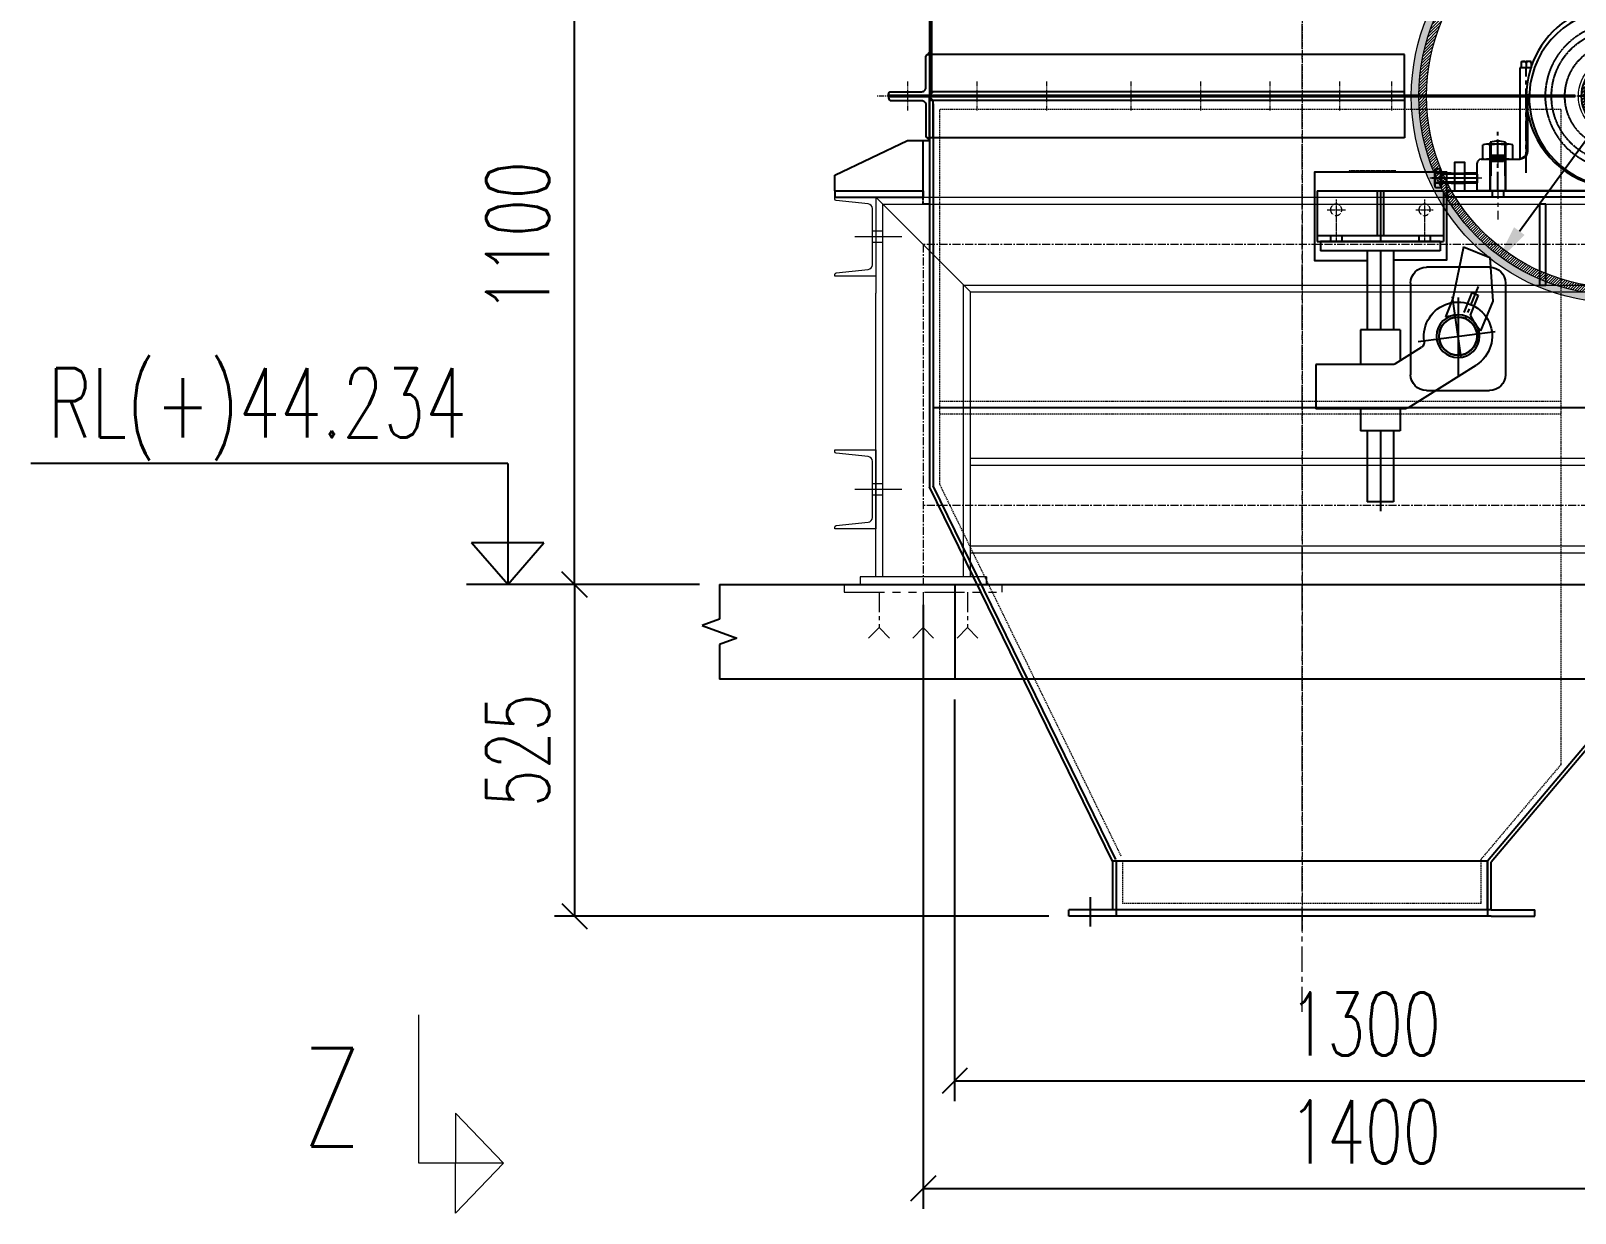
# Model space of a CAD drawing. Header units: millimetres. Extents: x -243837 to -5443, y 40 to 285140.
# Drawn here: x -76425 to -66643, y 68122 to 75607 of the extents above; entities that cross this region are included whole.
import ezdxf

# ---------------------------------------------------------------- set-up
doc = ezdxf.new("R2010")
doc.units = ezdxf.units.MM
for name, pattern in [('( Dashed )', [0.75, 0.5, -0.25]), ('ACAD_ISO06W100', [37.5, 24, -3, 0.5, -3, 0.5, -3, 0.5, -3]), ('CENTER', [50.8, 31.75, -6.35, 6.35, -6.35]), ('CENTER2', [1.125, 0.75, -0.125, 0.125, -0.125]), ('CONTINOUS', [0]), ('HIDDEN', [0.375, 0.25, -0.125]), ('PHANTOM', [63.5, 31.75, -6.35, 6.35, -6.35, 6.35, -6.35])]:
    doc.linetypes.add(name, pattern=pattern)
for name, color, linetype in [('b', 4, 'Continuous'), ('BOLT', 60, 'Continuous'), ('center', 1, 'CENTER2'), ('CHUTES', 161, 'Continuous'), ('Layer3', 3, 'Continuous'), ('object', 4, 'Continuous'), ('object line', 4, 'Continuous'), ('PLAN', 3, 'Continuous'), ('PLATE', 32, 'Continuous')]:
    doc.layers.add(name, color=color, linetype=linetype)
for name, color, linetype, lineweight in [('CEN', 1, 'CENTER', 9), ('DIM', 1, 'Continuous', 9), ('HID', 2, 'HIDDEN', 5), ('HIDDEN', 2, 'HIDDEN', 0), ('PHANTAM', 21, 'PHANTOM', 0), ('R-CENTER', 1, 'CENTER2', 5), ('R-OBJECT', 2, 'Continuous', 20), ('TEXT', 255, 'Continuous', 18)]:
    doc.layers.add(name, color=color, linetype=linetype, lineweight=lineweight)
doc.styles.add('KA', font='romans.shx', dxfattribs={"width": 0.7})
doc.dimstyles.new('Copy of rakesh4', dxfattribs={"dimscale": 160, "dimtxt": 2.5, "dimasz": 1, "dimexe": 0.8, "dimexo": 0.8, "dimgap": 1, "dimtad": 1, "dimdec": 0, "dimlfac": 0.25, "dimzin": 0, "dimdsep": 46, "dimtxsty": 'KA', "dimblk": 'OBLIQUE', "dimcen": 1.5, "dimclrd": 1, "dimclre": 1, "dimclrt": 2, "dimadec": 0, "dimazin": 0, "dimtfac": 1, "dimtdec": 0, "dimtmove": 0, "dimatfit": 2, "dimfxl": 0, "dimtolj": 1, "dimtzin": 0, "dimarcsym": 1})
doc.dimstyles.new('KAT', dxfattribs={"dimscale": 125, "dimtxt": 2.5, "dimasz": 2, "dimexe": 1, "dimexo": 0.06, "dimgap": 0.5, "dimtad": 1, "dimdec": 0, "dimzin": 0, "dimdsep": 46, "dimtxsty": 'KA', "dimcen": 1.5, "dimclrd": 1, "dimclre": 1, "dimclrt": 4, "dimadec": 0, "dimazin": 0, "dimtfac": 1, "dimtdec": 0, "dimtmove": 0, "dimatfit": 2, "dimfxl": 1.5, "dimtolj": 1, "dimtzin": 0, "dimarcsym": 0})

# ---------------------------------------------------------------- blocks, each defined once
blk = doc.blocks.new('A$C401E0738')
at = {"layer": 'Layer3'}
h = blk.add_hatch(dxfattribs=at)
h.set_pattern_fill('ANSI31', color=6, scale=30, style=0)
h.set_pattern_definition([(45, (-7321.9643, -45.3314), (-2.6516504, 2.6516504), [])])
edge = h.paths.add_edge_path()
edge.add_arc((0, 0), 57.5, 0, 360)
at = {"layer": 'center', "color": 6, "linetype": 'CENTER'}
for p, q in [((0, -168.3), (0, 157.1)), ((-145, -121.4), (-145, 45)), ((145, -117.4), (145, 45)), ((222.5, 0), (-200.7, 0)), ((-190, -151.4), (-190, -56.3)), ((190, -151.4), (190, -55.5))]:
    blk.add_line(p, q, dxfattribs=at)
at = {"layer": 'Layer3', "color": 6}
for p, q in [((-153, 54.8), (-153, 45)), ((-153, 54.8), (-145, 54.8)), ((-137, 54.8), (-145, 54.8)), ((-145, 52.8), (-145, 45)), ((-137, 54.8), (-137, 45)), ((137, 54.8), (137, 45)), ((137, 54.8), (145, 54.8)), ((153, 54.8), (145, 54.8)), ((145, 52.8), (145, 45)), ((153, 54.8), (153, 45)), ((-155, 45), (-155, -100)), ((-136.1, 45), (-154.9, 45)), ((136.1, 45), (154.9, 45)), ((155, 45), (155, -99.2)), ((-143, 3.8), (-142.9, -88.7)), ((-145, -5), (-144.9, -88.7)), ((-143, -5), (-143, -6.8)), ((143, -19.1), (142.9, -88.7)), ((145, -5), (144.9, -88.7)), ((-202, -73), (-202, -150)), ((-201, -72.8), (-201, -126)), ((-179, -72.8), (-179, -126)), ((-178, -73), (-178, -150)), ((178, -73), (178, -150)), ((179, -72.8), (179, -126)), ((201, -72.8), (201, -126)), ((202, -73), (202, -150)), ((-214, -98.8), (-214, -77.2)), ((-172, -76), (-208, -76)), ((-202, -98.8), (-202, -77.2)), ((-202, -150), (-202, -94)), ((-202, -150), (-202, -95)), ((-178, -98.8), (-178, -77.2)), ((-178, -150), (-178, -94)), ((-178, -150), (-178, -95)), ((-166, -98.8), (-166, -77.2)), ((166, -98.8), (166, -77.2)), ((208, -76), (172, -76)), ((178, -98.8), (178, -77.2)), ((178, -150), (178, -94)), ((178, -150), (178, -95)), ((202, -98.8), (202, -77.2)), ((202, -150), (202, -94)), ((202, -150), (202, -95)), ((214, -98.8), (214, -77.2)), ((-222.5, -150), (-222.5, -106)), ((-216.5, -100), (-155, -100)), ((-172, -100), (-208, -100)), ((-172, -100), (-208, -100)), ((-202, -150), (-202, -100)), ((-202, -150), (-202, -100)), ((-202, -150), (-202, -100)), ((-202, -150), (-202, -100)), ((-202, -150), (-202, -100)), ((-178, -150), (-178, -100)), ((-178, -150), (-178, -100)), ((-178, -150), (-178, -100)), ((-178, -150), (-178, -100)), ((-178, -150), (-178, -100)), ((-178, -150), (-178, -100)), ((-20.3, -107.4), (20.3, -107.4)), ((-20.3, -107.4), (-14.5, -150)), ((20.3, -107.4), (14.5, -150)), ((216.5, -100), (158.6, -100)), ((216.5, -100), (158.6, -100)), ((208, -100), (172, -100)), ((208, -100), (172, -100)), ((178, -150), (178, -100)), ((178, -150), (178, -100)), ((178, -150), (178, -100)), ((178, -150), (178, -100)), ((178, -150), (178, -100)), ((202, -150), (202, -100)), ((202, -150), (202, -100)), ((202, -150), (202, -100)), ((202, -150), (202, -100)), ((202, -150), (202, -100)), ((202, -150), (202, -100)), ((222.5, -150), (222.5, -106)), ((-201, -126), (-202, -126)), ((-179, -126), (-178, -126)), ((179, -126), (178, -126)), ((201, -126), (202, -126)), ((222.5, -150), (-222.5, -150))]:
    blk.add_line(p, q, dxfattribs=at)
at = {"layer": 'Layer3', "color": 6, "linetype": 'HIDDEN'}
for radius in [105, 83.8]:
    blk.add_circle((0, 0), radius, dxfattribs=at)
at = {"layer": 'Layer3', "color": 6}
blk.add_circle((0, 0), 57.5, dxfattribs=at)
for centre, radius, start, end in [((0, 0), 145, 359.912, 180.088), ((0, -2.8), 140.3, 276.6644, 263.3356), ((-149, 50.1), 4.85, 34.5525, 145.5355), ((-141, 50.1), 4.85, 34.5525, 145.5355), ((141, 50.1), 4.85, 34.4645, 145.4475), ((149, 50.1), 4.85, 34.4645, 145.4475), ((0, 0), 145, 189.5894, 263.6647), ((0, 0), 145, 276.3353, 350.4259), ((-190, -118.7), 47.3, 75.2886, 104.7114), ((190, -118.7), 47.3, 75.2886, 104.7114), ((-208, -91.9), 15.9, 67.791, 112.209), ((-190, -137.7), 61.7, 78.7901, 101.2099), ((-172, -91.9), 15.9, 67.791, 112.209), ((-160.6, -80), 20, 270, 307.9108), ((-158.6, -80), 20, 270, 307.3559), ((-153.9, -88.7), 9, 307.9108, 0.044), ((-151.9, -88.7), 9, 307.3559, 0.044), ((151.9, -88.7), 9, 179.956, 232.6441), ((153.9, -88.7), 9, 179.956, 232.0892), ((158.6, -80), 20, 232.6441, 270), ((160.6, -80), 20, 232.0892, 270), ((172, -91.9), 15.9, 67.791, 112.209), ((190, -137.7), 61.7, 78.7901, 101.2099), ((208, -91.9), 15.9, 67.791, 112.209), ((-216.5, -106), 6, 90, 180), ((-208, -84.1), 15.9, 247.791, 292.209), ((-190, -38.3), 61.7, 258.7901, 281.2099), ((-172, -84.1), 15.9, 247.791, 292.209), ((172, -84.1), 15.9, 247.791, 292.209), ((190, -38.3), 61.7, 258.7901, 281.2099), ((208, -84.1), 15.9, 247.791, 292.209), ((216.5, -106), 6, 0, 90), ((216.5, -106), 6, 0, 90)]:
    blk.add_arc(centre, radius, start, end, dxfattribs=at)
at = {"layer": 'Layer3', "color": 6, "linetype": 'HIDDEN'}
blk.add_arc((0, 0), 115, 280.1066, 259.8934, dxfattribs=at)
blk = doc.blocks.new('A$C5A8E6192')
at = {"linetype": 'CENTER', "lineweight": 9}
h = blk.add_hatch(dxfattribs=at)
h.set_pattern_fill('ANGLE', color=1)
h.set_pattern_definition([(0, (-1032117.4404, -179012.041), (0, 6.985), [5.08, -1.905]), (90, (-1032117.4404, -179012.041), (-6.985, 4e-16), [5.08, -1.905])])
edge = h.paths.add_edge_path(flags=17)
edge.add_arc((0, 0), 315, 0, 360)
edge = h.paths.add_edge_path()
edge.add_arc((0, 0), 327, 0, 360)
h = blk.add_hatch(dxfattribs=at)
h.set_pattern_fill('ANSI31', color=1)
h.set_pattern_definition([(45, (-1032117.4404, -179012.041), (-2.24506403, 2.24506403), [])])
edge = h.paths.add_edge_path()
edge.add_arc((0, 0), 315, 0, 360)
edge = h.paths.add_edge_path(flags=17)
edge.add_arc((0, 0), 303, 0, 360)
at = {"color": 1, "linetype": 'CENTER', "lineweight": 9}
for p, q in [((0, 370.2), (0, -367.5)), ((385.9, 0), (-417.3, 0))]:
    blk.add_line(p, q, dxfattribs=at)
at = {"lineweight": 9}
for radius in [327, 315, 303, 62.5, 57.5, 52.5]:
    blk.add_circle((0, 0), radius, dxfattribs=at)
at = {"layer": 'BOLT'}
for p, q in [((-199, -150), (-199, -160)), ((-181, -150), (-181, -160)), ((181, -150), (181, -160)), ((199, -150), (199, -160))]:
    blk.add_line(p, q, dxfattribs=at)
at = {"layer": 'CEN', "linetype": 'CENTER'}
for p, q in [((-215.2, -130), (-301.6, -130)), ((-215.2, -130), (-301.6, -130)), ((247.5, -130), (301.6, -130)), ((247.5, -130), (301.6, -130))]:
    blk.add_line(p, q, dxfattribs=at)
at = {"layer": 'CEN'}
for p, q in [((-190, -130.8), (-190, -195.2)), ((190, -130.8), (190, -195.2)), ((222.5, -130), (288.4, -130)), ((222.5, -130), (279.2, -130)), ((235.8, -130), (277.2, -130)), ((242.5, -130), (294.5, -130))]:
    blk.add_line(p, q, dxfattribs=at)
at = {"layer": 'HID'}
for p, q in [((263.8, -122), (242.5, -122)), ((263.8, -138), (279.2, -138))]:
    blk.add_line(p, q, dxfattribs=at)
at = {"layer": 'PLAN'}
for p, q in [((-289.9, -141.2), (-289.9, -118.7)), ((-289.9, -141.2), (-289.9, -118.7)), ((-280.1, -115), (-288.8, -115)), ((-280.1, -115), (-288.8, -115)), ((-280.1, -118.1), (-280.1, -115)), ((-280.1, -145), (-280.1, -115)), ((-280.1, -118.1), (-280.1, -115)), ((-279.2, -118.1), (-280.1, -118.1)), ((-279.2, -118.1), (-280.1, -118.1)), ((-279.2, -141.8), (-279.2, -118.1)), ((-279.2, -141.8), (-279.2, -118.1)), ((-263.8, -122), (-279.2, -122)), ((-279.2, -122), (-279.2, -138)), ((-279.2, -122), (-279.2, -138)), ((-263.8, -122), (-242.5, -122)), ((-223.3, -122), (-242.5, -122)), ((-223.3, -122), (-223.3, -138)), ((-222.5, -123.6), (-223.3, -122)), ((222.5, -123.6), (223.3, -122)), ((223.3, -122), (242.5, -122)), ((223.3, -122), (223.3, -138)), ((263.8, -122), (279.2, -122)), ((279.2, -141.8), (279.2, -118.1)), ((279.2, -118.1), (280.1, -118.1)), ((279.2, -141.8), (279.2, -118.1)), ((279.2, -118.1), (280.1, -118.1)), ((279.2, -122), (279.2, -138)), ((279.2, -122), (279.2, -138)), ((280.1, -115), (288.8, -115)), ((280.1, -118.1), (280.1, -115)), ((280.1, -145), (280.1, -115)), ((280.1, -115), (288.8, -115)), ((280.1, -118.1), (280.1, -115)), ((289.9, -141.2), (289.9, -118.7)), ((289.9, -141.2), (289.9, -118.7)), ((-242.5, -130), (-294.5, -130)), ((-280.1, -122.5), (-288.8, -122.5)), ((-280.1, -122.5), (-288.8, -122.5)), ((-280.1, -137.5), (-288.8, -137.5)), ((-280.1, -137.5), (-288.8, -137.5)), ((-280.1, -145), (-288.8, -145)), ((-222.5, -130), (-288.4, -130)), ((-279.2, -141.8), (-280.1, -141.8)), ((-280.1, -141.8), (-280.1, -145)), ((-279.2, -141.8), (-280.1, -141.8)), ((-222.5, -123.6), (-279.2, -123.6)), ((-222.5, -130), (-279.2, -130)), ((-222.5, -136.4), (-279.2, -136.4)), ((-263.8, -138), (-279.2, -138)), ((-235.8, -130), (-277.2, -130)), ((-263.8, -138), (-242.5, -138)), ((-223.3, -138), (-242.5, -138)), ((-222.5, -136.4), (-223.3, -138)), ((-222.5, -123.6), (-222.5, -136.4)), ((222.5, -123.6), (279.2, -123.6)), ((222.5, -123.6), (222.5, -136.4)), ((222.5, -136.4), (279.2, -136.4)), ((222.5, -136.4), (223.3, -138)), ((223.3, -138), (242.5, -138)), ((263.8, -138), (242.5, -138)), ((279.2, -141.8), (280.1, -141.8)), ((279.2, -141.8), (280.1, -141.8)), ((280.1, -122.5), (288.8, -122.5)), ((280.1, -122.5), (288.8, -122.5)), ((280.1, -137.5), (288.8, -137.5)), ((280.1, -137.5), (288.8, -137.5)), ((280.1, -141.8), (280.1, -145)), ((280.1, -145), (288.8, -145))]:
    blk.add_line(p, q, dxfattribs=at)
for points in [[(-242.5, -150), (-242.5, -105), (-258.5, -105), (-258.5, -150)], [(242.5, -150), (242.5, -105), (258.5, -105), (258.5, -150)]]:
    blk.add_lwpolyline(points, dxfattribs=at)
blk.add_lwpolyline([(269.7, -150), (269.7, -160), (-269.8, -160), (-269.8, -150)], close=True, dxfattribs=at)
for centre, major_axis, start_param, end_param in [((-283, -118.7), (-4.89, 4.89), 0.211757, 1.359039), ((-283, -118.7), (-4.89, 4.89), 0.211757, 1.359039), ((-263.9, -130), (-26, 0), -0.292066, 0.29362), ((-263.9, -130), (-26, 0), -0.292066, 0.29362), ((-283, -141.2), (-4.89, 4.89), 0.211757, 1.359039)]:
    blk.add_ellipse(centre, major_axis=major_axis, ratio=1, start_param=start_param, end_param=end_param, dxfattribs=at)
at = {"layer": 'PLAN', "extrusion": (0, 0, -1)}
for centre, major_axis, start_param, end_param in [((283, -118.7), (4.89, 4.89), 0.211757, 1.359039), ((283, -118.7), (4.89, 4.89), 0.211757, 1.359039), ((263.9, -130), (26, 0), -0.292066, 0.29362), ((263.9, -130), (26, 0), -0.292066, 0.29362), ((283, -141.2), (4.89, 4.89), 0.211757, 1.359039)]:
    blk.add_ellipse(centre, major_axis=major_axis, ratio=1, start_param=start_param, end_param=end_param, dxfattribs=at)
blk.add_blockref('A$C401E0738', (0, 0))
blk = doc.blocks.new('tytyt')
at = {"layer": 'BOLT'}
h = blk.add_hatch(color=256, dxfattribs=at)
h.paths.add_polyline_path([(2306676.3, -428420.1), (2306676.3, -428430.1), (2306685.3, -428430.1), (2306685.3, -428420.1)])
h.paths.add_polyline_path([(2306694.3, -428420.1), (2306685.3, -428420.1), (2306685.3, -428430.1), (2306694.3, -428430.1)])
blk.add_lwpolyline([(2306676.3, -428430.1), (2306694.3, -428430.1), (2306694.3, -428420.1), (2306676.3, -428420.1)], close=True, dxfattribs=at)
at = {"layer": 'CEN'}
blk.add_line((2306685.3, -428403.1), (2306685.3, -428437.1), dxfattribs=at)
blk = doc.blocks.new('A$C0D9D7C40')
at = {"color": 7, "linetype": 'Continuous'}
for p, q in [((124.4, 159.5), (77, 90.9)), ((124.4, 159.5), (156.2, 127.7)), ((156.2, 127.7), (133.6, 62.6)), ((52.6, 0), (77.6, 93.3)), ((77, 90.9), (55.1, 69)), ((108.5, 87.7), (84.5, 63.7)), ((116.3, 80), (92.2, 55.9)), ((108.5, 87.7), (116.3, 80)), ((72.5, 64.4), (55.1, 69)), ((92.2, 55.9), (93, 43.9)), ((133.6, 62.6), (97.6, 26.6)), ((93, 43.9), (97.6, 26.6))]:
    blk.add_line(p, q, dxfattribs=at)
at = {"color": 7, "linetype": 'CENTER'}
blk.add_line((121.2, 92.7), (82.7, 54.2), dxfattribs=at)
blk.add_line((0, 49.6), (118.6, 16.8))
blk.add_circle((61.4, 32.8), 30.1)
blk = doc.blocks.new('ES1')
at = {"color": 7, "linetype": 'ACAD_ISO06W100'}
for centre in [(132.8, 176.5), (552.8, 176.5)]:
    blk.add_circle(centre, 27, dxfattribs=at)
at = {"layer": 'b'}
for p, q in [((642.8, 266.5), (42.8, 266.5)), ((42.8, 266.5), (42.8, 26.3)), ((327.8, 266.5), (327.8, 54.9)), ((342.8, 266.5), (342.8, 26.3)), ((357.8, 266.5), (357.8, 54.9)), ((642.8, 266.5), (642.8, 26.3)), ((642.8, 54.9), (42.8, 54.9)), ((642.8, 26.3), (42.8, 26.3)), ((57.8, 26.3), (627.8, 26.3)), ((57.8, 26.3), (57.8, -18.7)), ((105.8, 54.9), (105.8, 26.3)), ((159.8, 54.9), (159.8, 26.3)), ((525.8, 54.9), (525.8, 26.3)), ((579.8, 54.9), (579.8, 26.3)), ((627.8, 26.3), (627.8, -18.7)), ((57.8, -18.7), (627.8, -18.7)), ((279.8, -18.7), (279.8, -393.7)), ((342.8, -18.7), (342.8, -393.7)), ((405.8, -18.7), (405.8, -393.7)), ((-176.2, -96.3), (123.8, -96.3)), ((-251.2, -171.3), (-251.2, -606.9)), ((198.8, -171.3), (198.8, -606.9)), ((-26.2, -240.7), (-26.2, -618.7)), ((248.3, -393.7), (248.3, -539.9)), ((248.3, -393.7), (437.3, -393.7)), ((437.3, -393.7), (437.3, -558.7)), ((271.4, -554.1), (147.8, -476.4)), ((211, -764.1), (-112.5, -560.8)), ((287.4, -558.7), (648.8, -558.7)), ((648.8, -558.7), (648.8, -768.7)), ((123.8, -681.9), (-176.2, -681.9)), ((226.8, -768.7), (648.8, -768.7)), ((226.8, -768.7), (248.3, -768.7)), ((248.3, -768.7), (248.3, -873.7)), ((437.3, -768.7), (437.3, -873.7)), ((248.3, -873.7), (437.3, -873.7)), ((279.8, -873.7), (279.8, -1209.7)), ((342.8, -873.7), (342.8, -1254.5)), ((405.8, -873.7), (405.8, -1209.7)), ((279.8, -1209.7), (405.8, -1209.7))]:
    blk.add_line(p, q, dxfattribs=at)
blk.add_lwpolyline([(406.9, -65.7), (653.9, -65.7), (653.9, 357.3), (28.8, 357.3), (28.8, -63.2), (279.8, -63.2)], dxfattribs=at)
for radius in [102, 90.5]:
    blk.add_circle((-26.2, -423.7), radius, dxfattribs=at)
for centre, radius, start, end in [((-176.2, -171.3), 75, 90, 180), ((123.8, -171.3), 75, 0, 90), ((-26.2, -423.7), 162, 351.81598, 237.8465), ((163.8, -451), 30, 171.81598, 237.8465), ((287.4, -528.7), 30, 237.8465, 270), ((-176.2, -606.9), 75, 180, 270), ((123.8, -606.9), 75, 270, 0), ((226.8, -738.7), 30, 238.07724, 270), ((226.8, -738.7), 30, 238.07724, 270)]:
    blk.add_arc(centre, radius, start, end, dxfattribs=at)
at = {"layer": 'CEN', "lineweight": 0, "ltscale": 0.1}
for p, q in [((268.6, 360.9), (492.9, 360.9)), ((132.8, 224.9), (132.8, 127.2)), ((552.8, 224.9), (552.8, 127.2)), ((174.9, 176.5), (91.4, 176.5)), ((132.8, 172.5), (132.8, 26.3)), ((595.6, 176.5), (508.6, 176.5)), ((552.8, 172.5), (552.8, 26.3))]:
    blk.add_line(p, q, dxfattribs=at)
at = {"layer": 'b', "xscale": -3, "yscale": 3, "zscale": 3, "rotation": 336.9999999947148}
blk.add_blockref('A$C0D9D7C40', (104.7, -586.3), dxfattribs=at)
blk = doc.blocks.new('FDFDFGDFG')
at = {"layer": 'CHUTES'}
for points in [[(135, 851), (133.5, 851, 0.134153), (131.2, 850.4), (135, 854.8)], [(135, 719), (133.5, 719, -0.134153), (131.2, 719.6), (135, 715.2)]]:
    blk.add_hatch(color=256, dxfattribs=at).paths.add_polyline_path(points)
h = blk.add_hatch(dxfattribs=at)
h.set_pattern_fill('ANSI31', color=256, angle=-90, style=0)
h.set_pattern_definition([(225, (-8004023.73407, -2845402.91352), (-0.0883883476483, 0.0883883476483), [])])
h.paths.add_polyline_path([(135, 792), (135, 786), (141, 792)])
h = blk.add_hatch(dxfattribs=at)
h.set_pattern_fill('ANSI31', color=256, angle=-90, style=0)
h.set_pattern_definition([(315, (-7867390.77767, -2845402.91352), (0.0883883476483, 0.0883883476483), [])])
h.paths.add_polyline_path([(135, 778), (135, 784), (141, 778)])
at = {"color": 3, "linetype": '( Dashed )', "ltscale": 4}
for p, q in [((1135, 764, 0), (151, 764, 0)), ((151, 764, 0), (151, 171, 0)), ((1135, 764, 0), (1135, -272.9, 7.9)), ((1135, 301.4, 0), (151, 301.4, 0)), ((1135, 281.4, 0), (151, 281.4, 0)), ((438.6, -418.1, 9.6), (151, 171, 0)), ((1135, -272.9, 7.9), (1008.7, -422.6, 9.6)), ((440.7, -426.1, 9.6), (440.7, -493.1, 9.6)), ((1008.7, -493.1, 9.6), (1008.7, -422.6, 9.6)), ((1008.7, -493.1, 9.6), (440.7, -493.1, 9.6))]:
    blk.add_line(p, q, dxfattribs=at)
at = {"ltscale": 50}
for p, q in [((50, 625, 0), (1600, 625, 0)), ((50, 625, 0), (50, 473, 0)), ((200, 475, 0), (50, 625, 0)), ((61, 24, 0), (61, 614, 0)), ((61, 614, 0), (1589, 614, 0)), ((61, 571.5, 0), (44.7, 571.5, 0)), ((61, 553.5, 0), (44.7, 553.5, 0)), ((50, 24, 0), (50, 473, 0)), ((189, 24, 0), (189, 486, 0)), ((189, 486, 0), (1461, 486, 0)), ((200, 24, 0), (200, 475, 0)), ((200, 475, 0), (1450, 475, 0)), ((200, 212, 0), (1450, 212, 0)), ((200, 201, 0), (1450, 201, 0)), ((61, 171.5, 0), (44.7, 171.5, 0)), ((61, 153.5, 0), (44.7, 153.5, 0)), ((200, 73, 0), (1450, 73, 0)), ((200, 62, 0), (1450, 62, 0)), ((25, 24, 0), (25, 12, 0)), ((225, 24, 0), (225, 12, 0))]:
    blk.add_line(p, q, dxfattribs=at)
at = {"color": 0, "linetype": 'CONTINOUS'}
blk.add_line((200, 24, 0), (200, 126, 0), dxfattribs=at)
at = {"ltscale": 50, "elevation": 0}
for points in [[(50, 500), (-15, 500), (-15, 502.9, -0.383864), (-12.9, 505.3), (38, 510.6, 0.383864), (44.7, 518.1), (44.7, 606.9, 0.383864), (38, 614.4), (-12.9, 619.7, -0.383864), (-15, 622.1), (-15, 625), (50, 625)], [(50, 100), (-15, 100), (-15, 102.9, -0.383864), (-12.9, 105.3), (38, 110.6, 0.383864), (44.7, 118.1), (44.7, 206.9, 0.383864), (38, 214.4), (-12.9, 219.7, -0.383864), (-15, 222.1), (-15, 225), (50, 225)]]:
    blk.add_lwpolyline(points, format="xyb", close=True, dxfattribs=at)
at = {"ltscale": 50}
blk.add_lwpolyline([(225, 24), (25, 24), (25, 12), (225, 12)], close=True, dxfattribs=at)
at = {"layer": 'CEN', "ltscale": 0.25}
for p, q in [((725, 1759.9, 0), (725, -539.6, 0)), ((100, 808.4, 0), (100, 761.6, 0)), ((210, 808.4, 0), (210, 761.6, 0)), ((320, 808.4, 0), (320, 761.6, 0)), ((454, 808.4, 0), (454, 761.6, 0)), ((564, 808.4, 0), (564, 761.6, 0)), ((674, 808.4, 0), (674, 761.6, 0)), ((784, 808.4, 0), (784, 761.6, 0)), ((866.6, 808.4, 0), (866.6, 761.6, 0)), ((1498, 785, 0), (51, 785, 0))]:
    blk.add_line(p, q, dxfattribs=at)
at = {"layer": 'CEN', "ltscale": 5}
for p, q in [((91.3, 562.5, 0), (16.7, 562.5, 0)), ((91.3, 162.5, 0), (16.7, 162.5, 0))]:
    blk.add_line(p, q, dxfattribs=at)
at = {"layer": 'CEN', "ltscale": 0.4}
for p, q in [((125, 550.1, 0), (125, 11.9)), ((1525, 550, 0), (125, 550, 0)), ((1525, 137, 0), (125, 137, 0))]:
    blk.add_line(p, q, dxfattribs=at)
at = {"layer": 'CHUTES'}
for p, q in [((138, 1615.2, 0), (138, 851, 0)), ((135, 1612.2, 0), (135, 792, 0)), ((131.2, 850.4, -0.7), (135, 854.8, -0.7)), ((887, 851, 0), (135, 851, 0)), ((135, 838, 0), (135, 166.7, 0)), ((138, 851, 0), (138, 792, 0)), ((887, 786, 0), (887, 851, 0)), ((887, 792, 0), (135, 792, 0)), ((141, 792, 0), (135, 786, 0)), ((141, 792, 0), (135, 792, 0)), ((135, 792, 0), (135, 786, 0)), ((1157.3, 786, 0), (135, 786, 0)), ((141, 778, 0), (135, 784, 0)), ((135, 778, 0), (135, 784, 0)), ((1157.3, 784, 0), (135, 784, 0)), ((887, 784, 0), (887, 719, 0)), ((887, 778, 0), (135, 778, 0)), ((141, 778, 0), (135, 778, 0)), ((141, 719, 0), (141, 778, 0)), ((141, 773, 0), (141, 168.3, 0)), ((131.2, 719.6, -0.7), (135, 715.2, -0.7)), ((887, 719, 0), (135, 719, 0)), ((1734.4, 422.1, 0), (1018.7, -426.1, 9.6)), ((1739.1, 418.4, 0), (1024.7, -427.7, 9.6)), ((1631, 291.4, 0), (141, 291.4, 0)), ((424.7, -426.1, 9.6), (135, 166.7, 0)), ((429.9, -423.1, 9.6), (141, 168.3, 0)), ((1018.7, -426.1, 9.6), (424.7, -426.1, 9.6)), ((424.7, -426.1, 9.6), (424.7, -503.1, 9.6)), ((430.7, -426.1, 9.6), (430.7, -503.1, 9.6)), ((1018.7, -426.1, 9.6), (1018.7, -503.1, 9.6)), ((1018.7, -503.1, 9.6), (1018.7, -426.1, 9.6)), ((1024.7, -503.1, 9.6), (1024.7, -427.7, 9.6)), ((389.7, -529.6, 9.6), (389.7, -483.1, 9.6)), ((355.7, -513.1, 9.6), (355.7, -503.1, 9.6)), ((424.7, -503.1, 9.6), (355.7, -503.1, 9.6)), ((424.7, -513.1, 9.6), (355.7, -513.1, 9.6)), ((1024.7, -503.1, 9.6), (424.7, -503.1, 9.6)), ((1024.7, -513.1, 9.6), (424.7, -513.1, 9.6)), ((430.7, -503.1, 9.6), (430.7, -513.2, 9.6)), ((1018.7, -503.1, 9.6), (1018.7, -513.2, 9.6)), ((1024.7, -503.1, 9.6), (1093.7, -503.1, 9.6)), ((1024.7, -513.1, 9.6), (1093.7, -513.1, 9.6)), ((1093.7, -513.1, 9.6), (1093.7, -503.1, 9.6))]:
    blk.add_line(p, q, dxfattribs=at)
at = {"layer": 'CHUTES', "elevation": 0}
for points in [[(135, 786), (70, 786), (70, 787.5, -0.414214), (74.5, 792), (122.5, 792, 0.414214), (129, 798.5), (129, 846.5, -0.414214), (133.5, 851), (135, 851)], [(135, 784), (70, 784), (70, 782.5, 0.414214), (74.5, 778), (122.5, 778, -0.414214), (129, 771.5), (129, 723.5, 0.414214), (133.5, 719), (135, 719)]]:
    blk.add_lwpolyline(points, format="xyb", close=True, dxfattribs=at)
at = {"layer": 'HIDDEN'}
for p, q in [((125, 618.1, 0), (125, 620.8, 0)), ((125.8, 615, 0), (135, 615, 0)), ((135, 615, 0), (135, 623.3, 0))]:
    blk.add_line(p, q, dxfattribs=at)
at = {"layer": 'object'}
for p, q in [((-15, 660, 0), (100, 715, 0)), ((100, 715, 0), (135, 715, 0)), ((125, 620.8, 0), (125, 715, 0)), ((135, 725.3, 0), (135, 625, 0)), ((-15, 635, 0), (-15, 660, 0)), ((-15, 635, 0), (-15, 625, 0)), ((-15, 635, 0), (125, 635, 0)), ((-15, 625, 0), (125, 625, 0)), ((125, 635, 0), (125, 625, 0)), ((125, 615, 0), (125, 618.1, 0)), ((125, 615, 0), (125.8, 615, 0)), ((135, 623.3, 0), (135, 625, 0))]:
    blk.add_line(p, q, dxfattribs=at)
at = {"layer": 'PHANTAM'}
for p, q in [((55, 0), (55, -56.2)), ((125, 0), (125, -56.2)), ((195, 0), (195, -56.2)), ((55, -56.2), (38.5, -72.7)), ((55, -56.2), (71.5, -72.7)), ((125, -56.2), (108.5, -72.7)), ((125, -56.2), (141.5, -72.7)), ((195, -56.2), (178.5, -72.7)), ((195, -56.2), (211.5, -72.7))]:
    blk.add_line(p, q, dxfattribs=at)
at = {"layer": 'PHANTAM', "ltscale": 2}
blk.add_lwpolyline([(250, 12), (0, 12), (0, 0), (250, 0)], close=True, dxfattribs=at)
at = {"layer": 'PLATE', "elevation": 0}
blk.add_lwpolyline([(1111.1, 614), (1101.1, 614), (1101.1, 486), (1111.1, 486)], close=True, dxfattribs=at)
blk.add_blockref('A$C5A8E6192', (1225, 785, 0))
at = {"xscale": -0.3333333333333333, "yscale": 0.3333333333333333, "zscale": 0.3333333333333333}
blk.add_blockref('ES1', (963.2, 546.3, 0), dxfattribs=at)
at = {"layer": 'CHUTES', "xscale": -1}
blk.add_blockref('tytyt', (2307720.3, 429111.8), dxfattribs=at)
blk = doc.blocks.new('_Oblique')
at = {"color": 0, "linetype": 'ByBlock', "lineweight": -2}
blk.add_line((-0.5, -0.5), (0.5, 0.5), dxfattribs=at)
blk = doc.blocks.new('*D312')
at = {"layer": 'DEFPOINTS', "color": 0, "transparency": 16777216}
for p in [(-72981.1, 76502.3), (-66372.3, 76502.3, -478.4), (-72062, 72102, 199.1)]:
    blk.add_point(p, dxfattribs=at)
at = {"layer": 'DIM', "color": 1, "lineweight": -2, "transparency": 16777216}
for p, q in [((-66500.3, 76502.3), (-73109.1, 76502.3)), ((-72981.1, 72102), (-72981.1, 76502.3)), ((-72190, 72102), (-73109.1, 72102))]:
    blk.add_line(p, q, dxfattribs=at)
at = {"layer": 'DIM', "color": 1, "lineweight": -2, "transparency": 16777216, "xscale": 160, "yscale": 160, "zscale": 160}
for p, rotation in [((-72981.1, 76502.3), 90), ((-72981.1, 72102), 270)]:
    blk.add_blockref('_Oblique', p, dxfattribs=dict(at, rotation=rotation))
at = {"layer": 'DIM', "color": 2, "transparency": 16777216, "insert": (-73341.1, 74302.2), "char_height": 400, "attachment_point": 5, "rotation": 90, "style": 'KA'}
blk.add_mtext('\\A1;1100', dxfattribs=at)
blk = doc.blocks.new('*D313')
at = {"layer": 'DEFPOINTS', "color": 0, "transparency": 16777216}
for p in [(-72062, 72102, 677.5), (-72981.1, 70001.5), (-69849.4, 70001.5, 38.4)]:
    blk.add_point(p, dxfattribs=at)
at = {"layer": 'DIM', "color": 1, "lineweight": -2, "transparency": 16777216}
for p, q in [((-72190, 72102), (-73109.1, 72102)), ((-72981.1, 72102), (-72981.1, 70001.5)), ((-69977.4, 70001.5), (-73109.1, 70001.5))]:
    blk.add_line(p, q, dxfattribs=at)
at = {"layer": 'DIM', "color": 1, "lineweight": -2, "transparency": 16777216, "xscale": 160, "yscale": 160, "zscale": 160}
for p, rotation in [((-72981.1, 72102), 90), ((-72981.1, 70001.5), 270)]:
    blk.add_blockref('_Oblique', p, dxfattribs=dict(at, rotation=rotation))
at = {"layer": 'DIM', "color": 2, "transparency": 16777216, "insert": (-73341.1, 71051.8), "char_height": 400, "attachment_point": 5, "rotation": 90, "style": 'KA'}
blk.add_mtext('\\A1;525', dxfattribs=at)
blk = doc.blocks.new('*D314')
at = {"layer": 'DEFPOINTS', "color": 0, "transparency": 16777216}
for p in [(-70773.4, 72101.7, -98.2), (-65173.4, 72101.4, -98.2), (-65173.4, 68277)]:
    blk.add_point(p, dxfattribs=at)
at = {"layer": 'DIM', "color": 1, "lineweight": -2, "transparency": 16777216}
for p, q in [((-70773.4, 71973.7), (-70773.4, 68149)), ((-65173.4, 71973.4), (-65173.4, 68149)), ((-70773.4, 68277), (-65173.4, 68277))]:
    blk.add_line(p, q, dxfattribs=at)
at = {"layer": 'DIM', "color": 1, "lineweight": -2, "transparency": 16777216, "xscale": 160, "yscale": 160, "zscale": 160, "rotation": 180}
blk.add_blockref('_Oblique', (-70773.4, 68277), dxfattribs=at)
at = {"layer": 'DIM', "color": 1, "lineweight": -2, "transparency": 16777216, "xscale": 160, "yscale": 160, "zscale": 160}
blk.add_blockref('_Oblique', (-65173.4, 68277), dxfattribs=at)
at = {"layer": 'DIM', "color": 2, "transparency": 16777216, "insert": (-67973.4, 68637), "char_height": 400, "attachment_point": 5, "style": 'KA'}
blk.add_mtext('\\A1;1400', dxfattribs=at)
blk = doc.blocks.new('*D316')
at = {"layer": 'DEFPOINTS', "color": 0, "transparency": 16777216}
for p in [(-70573.4, 71502), (-65373.4, 71502, -6999), (-65373.4, 68959)]:
    blk.add_point(p, dxfattribs=at)
at = {"layer": 'DIM', "color": 1, "lineweight": -2, "transparency": 16777216}
for p, q in [((-70573.4, 71374), (-70573.4, 68831)), ((-65373.4, 71374), (-65373.4, 68831)), ((-70573.4, 68959), (-65373.4, 68959))]:
    blk.add_line(p, q, dxfattribs=at)
at = {"layer": 'DIM', "color": 1, "lineweight": -2, "transparency": 16777216, "xscale": 160, "yscale": 160, "zscale": 160, "rotation": 180}
blk.add_blockref('_Oblique', (-70573.4, 68959), dxfattribs=at)
at = {"layer": 'DIM', "color": 1, "lineweight": -2, "transparency": 16777216, "xscale": 160, "yscale": 160, "zscale": 160}
blk.add_blockref('_Oblique', (-65373.4, 68959), dxfattribs=at)
at = {"layer": 'DIM', "color": 2, "transparency": 16777216, "insert": (-67973.4, 69319), "char_height": 400, "attachment_point": 5, "style": 'KA'}
blk.add_mtext('\\A1;1300', dxfattribs=at)
blk = doc.blocks.new('*D270')
at = {"color": 1, "lineweight": -2, "transparency": 16777216}
for p, q in [((-65601.2, 76250.5), (-65013.8, 77055.2)), ((-65013.8, 77055.2), (-64180.5, 77055.2)), ((-66996.1, 74339.4), (-65748.6, 76048.6))]:
    blk.add_line(p, q, dxfattribs=at)
at = {"color": 1, "transparency": 16777216}
for points in [[(-65782.2, 76073.2), (-65714.9, 76024), (-65601.2, 76250.5)], [(-67029.7, 74364), (-66962.4, 74314.9), (-67143.5, 74137.5)]]:
    blk.add_solid(points, dxfattribs=at)
at = {"layer": 'DEFPOINTS', "color": 0, "transparency": 16777216}
for p in [(-65601.2, 76250.5), (-67143.5, 74137.5)]:
    blk.add_point(p, dxfattribs=at)
at = {"color": 4, "transparency": 16777216, "insert": (-64565.9, 77273.9), "char_height": 312.5, "attachment_point": 5, "style": 'KA'}
blk.add_mtext('\\A1;∅654', dxfattribs=at)

msp = doc.modelspace()

# ---------------------------------------------------------------- linework, layer by layer
at = {"color": 1}
for p, q in [((-73404.13, 72867.14, 1254.15), (-76425.14, 72867.14, 1254.15)), ((-73404.13, 72867.14, 1254.15), (-73404.13, 72102.01, 1254.15)), ((-73404.13, 72102.01, 1254.15), (-73633.03, 72365.63, 1254.15)), ((-73175.23, 72365.63, 1254.15), (-73633.03, 72365.63, 1254.15)), ((-73404.13, 72102.01, 1254.15), (-73175.23, 72365.63, 1254.15)), ((-72515.36, 72102.01, 1254.15), (-73665.87, 72102.01, 1254.15))]:
    msp.add_line(p, q, dxfattribs=at)
msp.add_line((-70572.32, 72102.01, 1453.27), (-70572.32, 71502.01, 1453.27))
at = {"layer": 'object line', "color": 6}
for p, q in [((-72062.05, 72102.01, 1453.27), (-60086.86, 72102.01, 1453.27)), ((-72062.05, 71882.01, -2046.22), (-72171.95, 71842.01, -2046.22)), ((-72171.95, 71842.01, -2046.22), (-71952.15, 71762.01, -2046.22)), ((-71952.15, 71762.01, -2046.22), (-72062.05, 71722.01, -2046.22))]:
    msp.add_line(p, q, dxfattribs=at)
for points, elevation in [([(-72062.05, 72102.01), (-72062.05, 71882.01)], -296.47), ([(-72062.05, 71722.01), (-72062.05, 71502.01)], -2046.22), ([(-60086.86, 71502.01), (-72062.05, 71502.01)], -5545.7)]:
    msp.add_lwpolyline(points, dxfattribs=dict(at, elevation=elevation))
at = {"layer": 'R-CENTER', "linetype": 'CENTER', "ltscale": 5}
msp.add_line((-68373.41, 77937.31, 814.13), (-68373.41, 69391.63, 814.13), dxfattribs=at)
at = {"layer": 'TEXT', "ltscale": 10}
for p, q in [((-73967.03, 68438.65, 775.75), (-73967.03, 69377.51, 775.75)), ((-73430.47, 68438.65, 775.75), (-73735.28, 68755.32, 775.75)), ((-73735.28, 68755.32, 775.75), (-73735.28, 68438.65, 775.75)), ((-73430.47, 68438.65, 775.75), (-73967.03, 68438.65, 775.75)), ((-73430.47, 68438.65, 775.75), (-73735.28, 68121.97, 775.75)), ((-73735.28, 68121.97, 775.75), (-73735.28, 68438.65, 775.75))]:
    msp.add_line(p, q, dxfattribs=at)

# ---------------------------------------------------------------- block references
at = {"layer": 'R-OBJECT', "xscale": 4, "yscale": 4, "zscale": 4}
msp.add_blockref('FDFDFGDFG', (-71272.32, 72054.03, 775.75), dxfattribs=at)

# ---------------------------------------------------------------- texts
at = {"layer": 'TEXT', "color": 2, "insert": (-74990.85, 73179.06, 1957.2), "char_height": 437.58, "attachment_point": 5, "style": 'KA'}
msp.add_mtext('\\A1;RL(+)44.234', dxfattribs=at)
at = {"layer": 'TEXT', "color": 2, "ltscale": 10, "insert": (-74516.34, 68855.05, 775.75), "char_height": 624, "attachment_point": 5, "style": 'KA'}
msp.add_mtext('\\A1;Z', dxfattribs=at)

# ---------------------------------------------------------------- dimensions: what is measured, and where the dimension line sits
dim = msp.add_diameter_dim_2p(p1=(-67143.47, 74137.52, 775.75), p2=(-65601.17, 76250.52, 775.75), dimstyle='KAT', override={"dimtoh": 1, "dimlfac": 0.25})
dim.commit()
dim.dimension.update_dxf_attribs({"geometry": '*D270', "text_midpoint": (-64565.91, 77055.19, 775.75), "dimtype": 163})
at = {"layer": 'DIM'}
for base, p2, picture, middle in [((-72981.09, 76502.33, 1254.15), (-66372.32, 76502.33, 775.75), '*D312', (-73341.09, 74302.17, 1254.15)), ((-72981.09, 70001.54, 775.75), (-69849.41, 70001.54, 814.13), '*D313', (-73341.09, 71051.78, 775.75))]:
    dim = msp.add_linear_dim(base=base, p1=(-72062.05, 72102.01, 1453.27), p2=p2, angle=90, dimstyle='Copy of rakesh4', dxfattribs=at)
    dim.commit()
    dim.dimension.update_dxf_attribs({"geometry": picture, "text_midpoint": middle})
for base, p1, p2, picture, middle in [((-65173.41, 68277.04, 1551.51), (-70773.41, 72101.7, 1453.27), (-65173.41, 72101.43, 1453.27), '*D314', (-67973.41, 68637.04, 1551.51)), ((-65373.41, 68958.97, 1453.27), (-70573.41, 71502.01, 1453.27), (-65373.41, 71502.01, -5545.7), '*D316', (-67973.41, 69318.97, 1453.27))]:
    dim = msp.add_linear_dim(base=base, p1=p1, p2=p2, dimstyle='Copy of rakesh4', dxfattribs=at)
    dim.commit()
    dim.dimension.update_dxf_attribs({"geometry": picture, "text_midpoint": middle})

doc.saveas('drawing.dxf')
